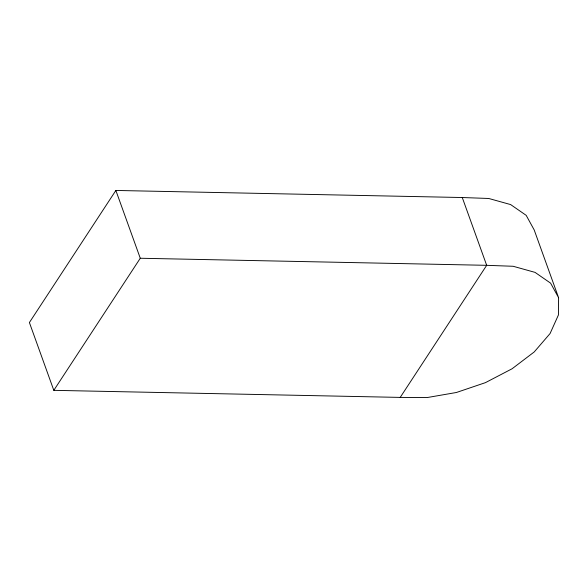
<?xml version="1.0" encoding="UTF-8"?>
<svg xmlns="http://www.w3.org/2000/svg" width="588" height="588" viewBox="0 0 588 588"><rect width="100%" height="100%" fill="white"/><g stroke="black" fill="none" stroke-linecap="round" stroke-linejoin="round"><path stroke-width="0.88" d="M558.6 297.726L558.424 314.977L550.074 333.543L534.22 351.947L512.104 368.757L485.467 382.634L456.413 392.49L427.226 397.547L400.215 397.407L53.809 390.336L29.4 322.54L115.865 190.453L462.271 197.524L488.753 198.479L510.634 204.58L526.187 215.348L534.191 229.93L558.6 297.726L550.596 283.144L535.043 272.376L513.162 266.276L486.68 265.32L140.275 258.25L53.809 390.336M400.215 397.407L486.68 265.32L462.271 197.524M115.865 190.453L140.275 258.25"/></g></svg>
